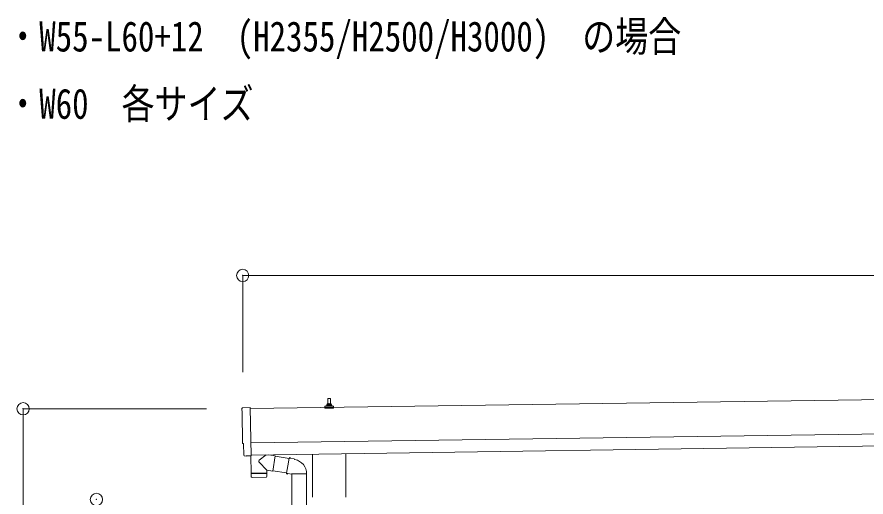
# Model space of a CAD drawing. Units: millimetres, scale not verified. Extents: x -88263 to 14131, y -29850 to 9646.
# Drawn here: x 509 to 3984, y -2464 to -498 of the extents above; entities that cross this region are included whole.
import ezdxf
from ezdxf.enums import TextEntityAlignment as Align

# ---------------------------------------------------------------- set-up
doc = ezdxf.new("R2010")
doc.units = ezdxf.units.MM
doc.header["$LTSCALE"] = 50
doc.header["$PDMODE"] = 32
doc.header["$PDSIZE"] = 50
for name, color, linetype, lineweight in [('0-2_建具', 4, 'Continuous', 9), ('0-6_手摺', 5, 'Continuous', 5), ('0-9_敷地', 7, 'Continuous', 9), ('8-D_ﾚｲﾔ141', 7, 'Continuous', 9)]:
    doc.layers.add(name, color=color, linetype=linetype, lineweight=lineweight)
doc.styles.add('ＭＳ ゴシック', font='')
doc.styles.get('ＭＳ ゴシック').set_extended_font_data('MS Gothic')

msp = doc.modelspace()

# ---------------------------------------------------------------- linework, layer by layer
at = {"layer": '0-2_建具'}
for p, q in [((6829.38, -2025.41), (1464.43, -2102.05)), ((1777.15, -2088.81), (1777.15, -2084.59)), ((1778.15, -2084.59), (1796.15, -2084.59)), ((1781.15, -2084.59), (1781.88, -2061.07)), ((1782.88, -2060.09), (1791.43, -2060.09)), ((1792.43, -2061.07), (1793.15, -2084.59)), ((1797.15, -2088.81), (1797.15, -2084.59)), ((1768.9, -2100.09), (1768.9, -2092.38)), ((1805.4, -2100.09), (1768.9, -2100.09)), ((1769.29, -2091.59), (1805.02, -2091.59)), ((1769.67, -2091.41), (1776.39, -2089.78)), ((1776.77, -2089.59), (1797.54, -2089.59)), ((1804.64, -2091.41), (1797.92, -2089.78)), ((1805.4, -2100.09), (1805.4, -2092.38)), ((1466.43, -2242.04), (6831.38, -2165.39)), ((1467.15, -2292.03), (6832.1, -2215.39)), ((1718.85, -2464.08), (1718.85, -2288.44)), ((1855.45, -2286.48), (1855.45, -2464.08)), ((1447.57, -2296.08), (1440.65, -2295.82)), ((1467.19, -2294.8), (1467.2, -2295.8))]:
    msp.add_line(p, q, dxfattribs=at)
for points in [[(1432.81, -2099.07), (1464.36, -2096.96), (1467.19, -2294.8)], [(1437.76, -2292.87), (1437.09, -2245.84), (1436.49, -2245.85)], [(1448.31, -2295.8), (1448.96, -2295.16), (1467.2, -2295.8)]]:
    msp.add_lwpolyline(points, dxfattribs=at)
for centre, radius, start, end in [((1781.24, -2085.23), 4.13, 90, 171.17633), ((1778.15, -2085.59), 1, 90, 180), ((1782.88, -2061.09), 1, 90, 178.60509), ((1790.49, -2084.59), 4.83, 133.60282, 180), ((1783.82, -2084.59), 4.83, 0, 46.39718), ((1791.43, -2061.09), 1, 1.39491, 90), ((1793.07, -2085.23), 4.13, 8.82367, 90), ((1796.15, -2085.59), 1, 0, 90), ((1769.9, -2092.38), 1, 103.62699, 180), ((1776.15, -2088.81), 1, 283.62699, 0), ((1798.15, -2088.81), 1, 180, 256.37301), ((1804.4, -2092.38), 1, 0, 76.37301)]:
    msp.add_arc(centre, radius, start, end, dxfattribs=at)
for centre, major_axis, ratio, start_param, end_param in [((1433.01, -2102.06), (-3, -0.04), 0.99863, 4.7647489, 6.2979817), ((-3331.35, -2240.55), (4762.89, 68.04), 0.99863, 6.2686928, 6.2979817), ((1436.43, -2241.45), (-4.41, -0.06), 0.99863, 6.2686928, 7.8539816), ((1440.77, -2292.82), (-2.15, -2.1), 0.9974, 5.5252311, 7.0411395), ((1447.61, -2295.08), (-0.717, -0.7), 0.9974, 0.7579542, 1.5707963)]:
    msp.add_ellipse(centre, major_axis=major_axis, ratio=ratio, start_param=start_param, end_param=end_param, dxfattribs=at)
at = {"layer": '0-6_手摺', "color": 6, "lineweight": 9}
for p, q in [((1433.15, -1556.63), (8143.15, -1556.63)), ((1433.15, -1556.63), (1433.15, -1952.48)), ((534.42, -2102.49), (534.42, -4828.86)), ((534.42, -2102.49), (1284.42, -2102.49))]:
    msp.add_line(p, q, dxfattribs=at)
at = {"layer": '0-6_手摺', "color": 6}
for p in [(1433.15, -1556.63), (534.42, -2102.49), (834.42, -2473.86)]:
    msp.add_point(p, dxfattribs=at)
at = {"layer": '0-9_敷地'}
for p, q in [((1528.59, -2291.15), (1500.94, -2313.66)), ((1566.21, -2295.16), (1540.37, -2290.99)), ((1531.64, -2354.1), (1500.77, -2320.99)), ((1566.21, -2295.16), (1556.05, -2358.05)), ((1565.92, -2296.99), (1623.28, -2306.12)), ((1623.6, -2304.3), (1618.07, -2335.67)), ((1623.6, -2304.3), (1624.75, -2302.32)), ((1624.75, -2302.32), (1628.31, -2302.95)), ((1628.31, -2302.95), (1628.72, -2305.3)), ((1643.24, -2308.12), (1644.92, -2309.75)), ((1644.92, -2309.75), (1647.04, -2310.2)), ((1531.64, -2354.1), (1556.05, -2358.05)), ((1531.64, -2354.1), (1531.81, -2366.12)), ((1556.34, -2356.22), (1612.86, -2365.22)), ((1612.54, -2367.04), (1618.07, -2335.67)), ((1528.83, -2383.16), (1471.29, -2383.98)), ((1472.32, -2366.97), (1472.35, -2367.96)), ((1527.31, -2366.18), (1527.31, -2367.18)), ((1612.54, -2367.04), (1612.94, -2369.29)), ((1612.54, -2367.04), (1617.69, -2367.85)), ((1612.94, -2369.29), (1616.5, -2369.92)), ((1616.5, -2369.92), (1617.69, -2367.85)), ((1617.69, -2367.85), (1632.3, -2370.17)), ((1632.3, -2370.17), (1634.5, -2369.18)), ((1694.8, -2369.58), (1633.62, -2369.58)), ((1634.65, -2369.58), (1634.65, -2656.86)), ((1694.65, -2369.58), (1694.65, -2808.34))]:
    msp.add_line(p, q, dxfattribs=at)
for points in [[(1466.8, -2295.79), (1467.82, -2367.03), (1531.81, -2366.12)], [(1623.6, -2304.3), (1628.72, -2305.3), (1643.24, -2308.12)], [(1531.78, -2380.17), (1531.83, -2367.12), (1467.83, -2368.03), (1468.25, -2381.08)]]:
    msp.add_lwpolyline(points, dxfattribs=at)
for centre, radius, start, end in [((1504.25, -2317.41), 5, 131.47396, 225.79244), ((1634.5, -2369.18), 60.3, 359.62495, 78), ((1471.24, -2380.98), 3, 181.81845, 270.86677), ((1528.78, -2380.16), 3, 270.81845, 359.81845)]:
    msp.add_arc(centre, radius, start, end, dxfattribs=at)

# ---------------------------------------------------------------- texts
at = {"layer": '8-D_ﾚｲﾔ141', "style": 'ＭＳ ゴシック', "width": 0.8}
for s, p in [('・W55-L60+12\u3000(H2355/H2500/H3000)\u3000の場合', (465.57, -676.7)), ('・W60\u3000各サイズ', (465.57, -952.39))]:
    msp.add_text(s, height=123.7, dxfattribs=at).set_placement(p, align=Align.BOTTOM_LEFT)

doc.saveas('drawing.dxf')
